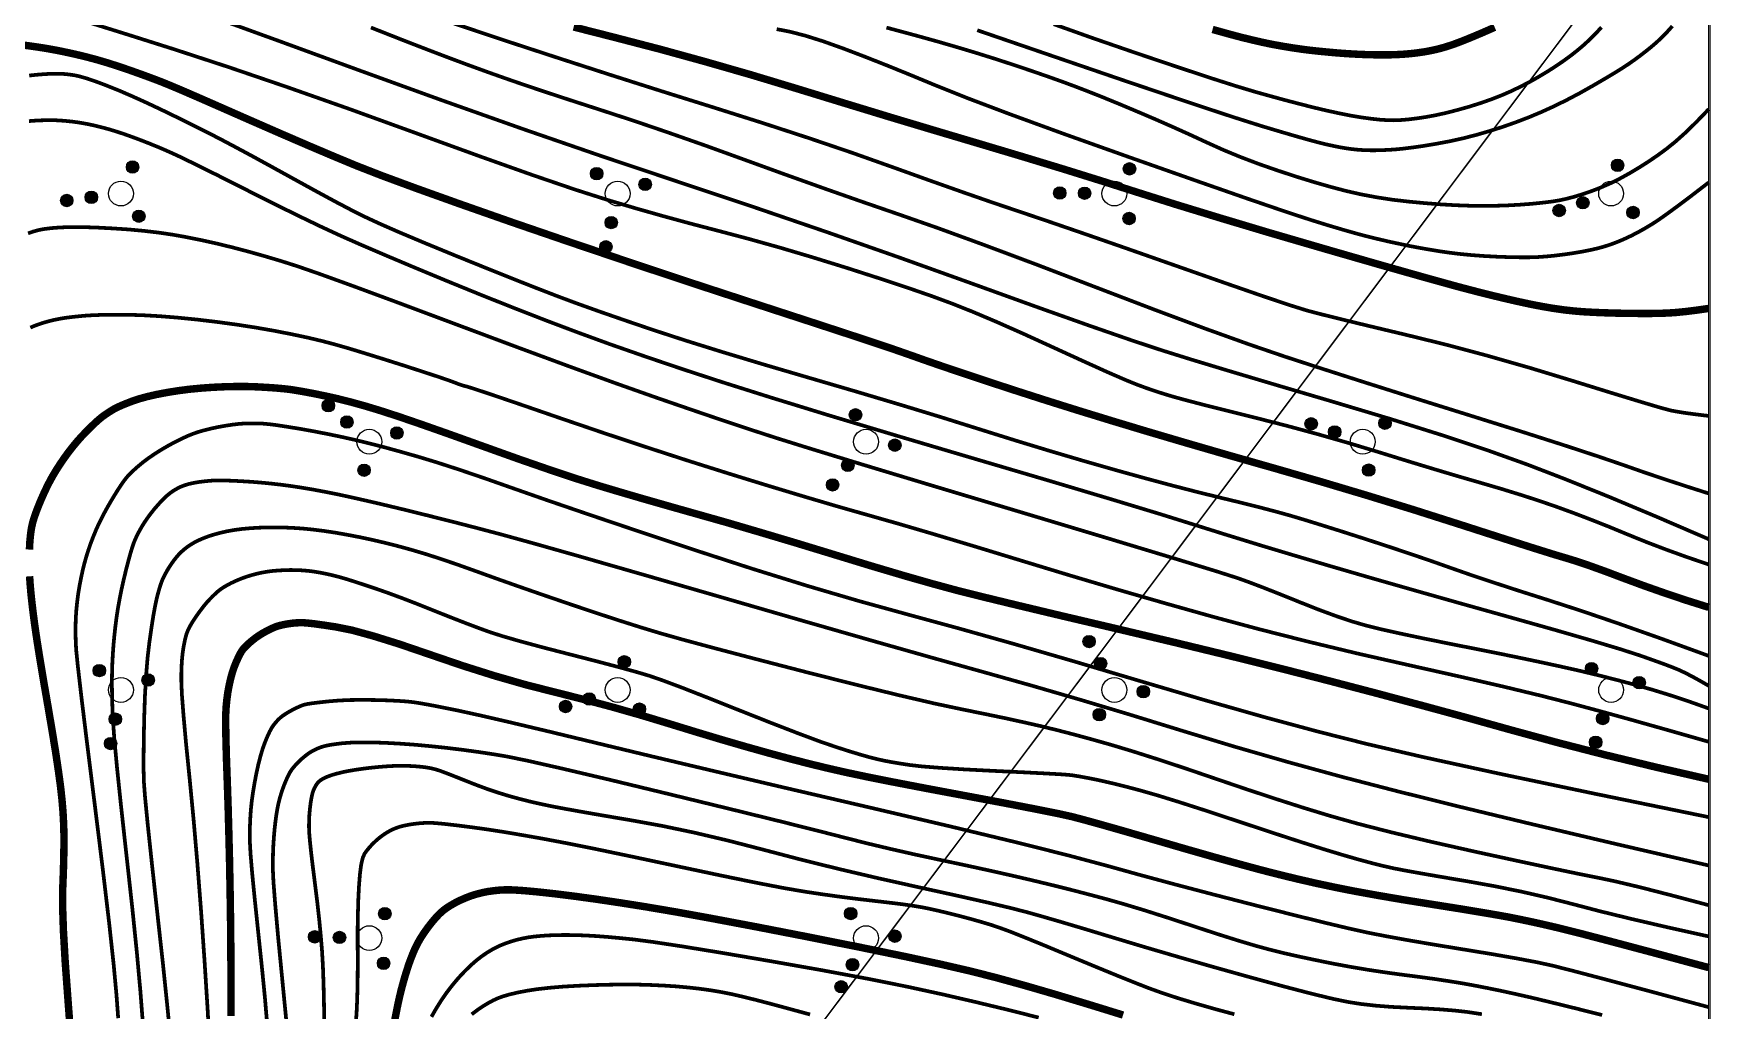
# Model space of a CAD drawing. Extents: x 396500 to 398250, y 1005980 to 1008200.
# Drawn here: x 398216.28 to 398250.08, y 1007832.58 to 1007852.26 of the extents above; entities that cross this region are included whole.
import ezdxf

# ---------------------------------------------------------------- set-up
doc = ezdxf.new("R2010")
doc.units = 0
doc.header["$LTSCALE"] = 0.5
doc.layers.get('0').update_dxf_attribs({"linetype": 'CONTINUOUS'})
doc.layers.add('ASSIST', color=7, linetype='CONTINUOUS', plot=False)
for name, color, linetype in [('DGX', 2, 'CONTINUOUS'), ('GXYZ', 2, 'CONTINUOUS'), ('ZBTZ', 3, 'CONTINUOUS')]:
    doc.layers.add(name, color=color, linetype=linetype)
doc.layers.add('绘图层', color=6, linetype='CONTINUOUS', lineweight=5)
doc.linetypes.add('1161', pattern='A,0,[149,AAA.SHX,S=0.15,R=0,X=0,Y=0],-1.6', length=1.6)

# ---------------------------------------------------------------- blocks, each defined once
blk = doc.blocks.new('*U110')
at = {"linetype": 'Continuous'}
for points in [[(-0.25, 2.2), (-0.238, 2.123), (-0.238, 2.277)], [(-0.238, 2.277), (-0.202, 2.053), (-0.202, 2.347)], [(-0.202, 2.053), (-0.238, 2.277), (-0.238, 2.123)], [(-0.202, 2.347), (-0.147, 1.998), (-0.147, 2.402)], [(-0.147, 1.998), (-0.202, 2.347), (-0.202, 2.053)], [(-0.147, 2.402), (-0.077, 1.962), (-0.077, 2.438)], [(-0.077, 1.962), (-0.147, 2.402), (-0.147, 1.998)], [(-0.077, 2.438), (0, 1.95), (0, 2.45)], [(0, 1.95), (-0.077, 2.438), (-0.077, 1.962)], [(0, 2.45), (0.077, 1.962), (0.077, 2.438)], [(0.077, 1.962), (0, 2.45), (0, 1.95)], [(0.077, 2.438), (0.147, 1.998), (0.147, 2.402)], [(0.147, 1.998), (0.077, 2.438), (0.077, 1.962)], [(0.147, 2.402), (0.202, 2.053), (0.202, 2.347)], [(0.202, 2.053), (0.147, 2.402), (0.147, 1.998)], [(0.202, 2.347), (0.238, 2.123), (0.238, 2.277)], [(0.238, 2.123), (0.202, 2.347), (0.202, 2.053)], [(0.25, 2.2), (0.238, 2.277), (0.238, 2.123)]]:
    blk.add_solid(points, dxfattribs=at)
blk = doc.blocks.new('*U109')
at = {"linetype": 'Continuous'}
for points in [[(-0.202, 1.347), (-0.147, 0.998), (-0.147, 1.402)], [(-0.147, 1.402), (-0.077, 0.962), (-0.077, 1.438)], [(-0.077, 0.962), (-0.147, 1.402), (-0.147, 0.998)], [(-0.077, 1.438), (0, 0.95), (0, 1.45)], [(0, 0.95), (-0.077, 1.438), (-0.077, 0.962)], [(0, 1.45), (0.077, 0.962), (0.077, 1.438)], [(0.077, 0.962), (0, 1.45), (0, 0.95)], [(0.077, 1.438), (0.147, 0.998), (0.147, 1.402)], [(0.147, 0.998), (0.077, 1.438), (0.077, 0.962)], [(0.147, 1.402), (0.202, 1.053), (0.202, 1.347)], [(0.202, 1.053), (0.147, 1.402), (0.147, 0.998)], [(-0.25, 1.2), (-0.238, 1.123), (-0.238, 1.277)], [(-0.238, 1.277), (-0.202, 1.053), (-0.202, 1.347)], [(-0.202, 1.053), (-0.238, 1.277), (-0.238, 1.123)], [(-0.147, 0.998), (-0.202, 1.347), (-0.202, 1.053)], [(0.202, 1.347), (0.238, 1.123), (0.238, 1.277)], [(0.238, 1.123), (0.202, 1.347), (0.202, 1.053)], [(0.25, 1.2), (0.238, 1.277), (0.238, 1.123)]]:
    blk.add_solid(points, dxfattribs=at)
blk = doc.blocks.new('*U108')
at = {"linetype": 'Continuous'}
for points in [[(-1.25, -0.6), (-1.238, -0.677), (-1.238, -0.523)], [(-1.238, -0.523), (-1.202, -0.747), (-1.202, -0.453)], [(-1.202, -0.747), (-1.238, -0.523), (-1.238, -0.677)], [(-1.202, -0.453), (-1.147, -0.802), (-1.147, -0.398)], [(-1.147, -0.802), (-1.202, -0.453), (-1.202, -0.747)], [(-1.147, -0.398), (-1.077, -0.838), (-1.077, -0.362)], [(-1.077, -0.838), (-1.147, -0.398), (-1.147, -0.802)], [(-1.077, -0.362), (-1, -0.85), (-1, -0.35)], [(-1, -0.85), (-1.077, -0.362), (-1.077, -0.838)], [(-1, -0.35), (-0.923, -0.838), (-0.923, -0.362)], [(-0.923, -0.838), (-1, -0.35), (-1, -0.85)], [(-0.923, -0.362), (-0.853, -0.802), (-0.853, -0.398)], [(-0.853, -0.802), (-0.923, -0.362), (-0.923, -0.838)], [(-0.853, -0.398), (-0.798, -0.747), (-0.798, -0.453)], [(-0.798, -0.747), (-0.853, -0.398), (-0.853, -0.802)], [(-0.798, -0.453), (-0.762, -0.677), (-0.762, -0.523)], [(-0.762, -0.677), (-0.798, -0.453), (-0.798, -0.747)], [(-0.75, -0.6), (-0.762, -0.523), (-0.762, -0.677)]]:
    blk.add_solid(points, dxfattribs=at)
blk = doc.blocks.new('*U107')
at = {"linetype": 'Continuous'}
for points in [[(0.75, -0.6), (0.762, -0.677), (0.762, -0.523)], [(0.762, -0.523), (0.798, -0.747), (0.798, -0.453)], [(0.798, -0.747), (0.762, -0.523), (0.762, -0.677)], [(0.798, -0.453), (0.853, -0.802), (0.853, -0.398)], [(0.853, -0.802), (0.798, -0.453), (0.798, -0.747)], [(0.853, -0.398), (0.923, -0.838), (0.923, -0.362)], [(0.923, -0.838), (0.853, -0.398), (0.853, -0.802)], [(0.923, -0.362), (1, -0.85), (1, -0.35)], [(1, -0.85), (0.923, -0.362), (0.923, -0.838)], [(1, -0.35), (1.077, -0.838), (1.077, -0.362)], [(1.077, -0.838), (1, -0.35), (1, -0.85)], [(1.077, -0.362), (1.147, -0.802), (1.147, -0.398)], [(1.147, -0.802), (1.077, -0.362), (1.077, -0.838)], [(1.147, -0.398), (1.202, -0.747), (1.202, -0.453)], [(1.202, -0.747), (1.147, -0.398), (1.147, -0.802)], [(1.202, -0.453), (1.238, -0.677), (1.238, -0.523)], [(1.238, -0.677), (1.202, -0.453), (1.202, -0.747)], [(1.25, -0.6), (1.238, -0.523), (1.238, -0.677)]]:
    blk.add_solid(points, dxfattribs=at)
blk = doc.blocks.new('gc160')
for centre, radius in [((0, 2.2), 0.25), ((0, 1.2), 0.25), ((0, 0), 0.5), ((-1, -0.6), 0.25), ((1, -0.6), 0.25)]:
    blk.add_circle(centre, radius)
at = {"linetype": 'Continuous'}
for name in ['*U110', '*U109', '*U108', '*U107']:
    blk.add_blockref(name, (0, 0), dxfattribs=at)

msp = doc.modelspace()

# ---------------------------------------------------------------- linework, layer by layer
at = {"layer": 'ASSIST', "linetype": '1161', "flags": 128}
msp.add_lwpolyline([(398250, 1007900.306), (398250, 1007900.306), (398249.986, 1007800)], dxfattribs=at)
at = {"layer": 'ASSIST', "linetype": 'Continuous', "flags": 128}
msp.add_lwpolyline([(398207.876, 1007800), (398209.238, 1007801.816), (398249.85, 1007855.903)], dxfattribs=at)
at = {"layer": 'DGX', "linetype": 'Continuous', "const_width": 0.075}
for points in [[(398250, 1007842.076), (398248.947, 1007842.53), (398247.988, 1007842.932), (398247.121, 1007843.282), (398246.348, 1007843.58), (398245.558, 1007843.863), (398244.64, 1007844.169), (398243.596, 1007844.497), (398242.425, 1007844.848), (398241.284, 1007845.185), (398240.331, 1007845.469), (398239.565, 1007845.701), (398238.987, 1007845.882), (398238.384, 1007846.082), (398237.545, 1007846.373), (398236.468, 1007846.756), (398235.154, 1007847.231), (398233.711, 1007847.749), (398232.246, 1007848.263), (398230.76, 1007848.772), (398229.252, 1007849.276), (398227.71, 1007849.793), (398226.12, 1007850.342), (398224.482, 1007850.923), (398222.797, 1007851.534), (398221.245, 1007852.102), (398220.008, 1007852.551)], [(398250, 1007844.559), (398249.75, 1007844.589), (398249.54, 1007844.617), (398249.37, 1007844.644), (398249.241, 1007844.668), (398249.035, 1007844.723), (398248.635, 1007844.842), (398248.042, 1007845.023), (398247.257, 1007845.267), (398246.385, 1007845.532), (398245.535, 1007845.775), (398244.708, 1007845.996), (398243.902, 1007846.194), (398243.181, 1007846.366), (398242.608, 1007846.505), (398242.183, 1007846.611), (398241.906, 1007846.684), (398241.591, 1007846.783), (398241.052, 1007846.963), (398240.291, 1007847.227), (398239.306, 1007847.573), (398238.284, 1007847.932), (398237.413, 1007848.235), (398236.692, 1007848.483), (398236.122, 1007848.676), (398235.591, 1007848.855), (398234.99, 1007849.064), (398234.318, 1007849.302), (398233.575, 1007849.569), (398232.765, 1007849.857), (398231.891, 1007850.154), (398230.952, 1007850.461), (398229.948, 1007850.779), (398228.91, 1007851.104), (398227.866, 1007851.437), (398226.816, 1007851.777), (398225.76, 1007852.123), (398224.695, 1007852.48)], [(398250, 1007841.566), (398249.565, 1007841.714), (398249.147, 1007841.865), (398248.746, 1007842.018), (398248.361, 1007842.174), (398247.989, 1007842.328), (398247.627, 1007842.471), (398247.274, 1007842.606), (398246.93, 1007842.731), (398246.582, 1007842.851), (398246.214, 1007842.97), (398245.828, 1007843.089), (398245.422, 1007843.208), (398244.983, 1007843.335), (398244.496, 1007843.48), (398243.96, 1007843.643), (398243.376, 1007843.824), (398242.762, 1007844.01), (398242.138, 1007844.189), (398241.504, 1007844.361), (398240.859, 1007844.526), (398240.269, 1007844.673), (398239.798, 1007844.792), (398239.447, 1007844.884), (398239.215, 1007844.948), (398239.042, 1007845), (398238.867, 1007845.056), (398238.689, 1007845.117), (398238.509, 1007845.183), (398238.268, 1007845.28), (398237.907, 1007845.437), (398237.427, 1007845.654), (398236.827, 1007845.929), (398236.204, 1007846.214), (398235.653, 1007846.458), (398235.176, 1007846.66), (398234.771, 1007846.821), (398234.362, 1007846.972), (398233.868, 1007847.143), (398233.292, 1007847.334), (398232.633, 1007847.546), (398231.948, 1007847.758), (398231.294, 1007847.952), (398230.673, 1007848.126), (398230.084, 1007848.282), (398229.514, 1007848.431), (398228.949, 1007848.585), (398228.389, 1007848.744), (398227.835, 1007848.909), (398227.18, 1007849.118), (398226.317, 1007849.413), (398225.246, 1007849.794), (398223.967, 1007850.259), (398222.627, 1007850.745), (398221.372, 1007851.187), (398220.203, 1007851.586), (398219.119, 1007851.941), (398218.182, 1007852.238), (398217.454, 1007852.465)], [(398250, 1007842.997), (398249.546, 1007843.142), (398249.107, 1007843.286), (398248.683, 1007843.429), (398248.274, 1007843.573), (398247.776, 1007843.743), (398247.085, 1007843.97), (398246.201, 1007844.253), (398245.123, 1007844.591), (398244.014, 1007844.938), (398243.035, 1007845.248), (398242.187, 1007845.52), (398241.468, 1007845.754), (398240.74, 1007846.003), (398239.861, 1007846.319), (398238.833, 1007846.703), (398237.654, 1007847.154), (398236.466, 1007847.609), (398235.409, 1007848.005), (398234.484, 1007848.343), (398233.69, 1007848.621), (398232.95, 1007848.876), (398232.187, 1007849.144), (398231.401, 1007849.425), (398230.592, 1007849.719), (398229.797, 1007850.007), (398229.053, 1007850.268), (398228.362, 1007850.504), (398227.722, 1007850.713), (398227.141, 1007850.901), (398226.626, 1007851.07), (398226.175, 1007851.221), (398225.79, 1007851.354), (398225.429, 1007851.482), (398225.049, 1007851.62), (398224.652, 1007851.768), (398224.237, 1007851.926), (398223.733, 1007852.121), (398223.069, 1007852.383)], [(398250, 1007849.262), (398249.65, 1007848.993), (398249.363, 1007848.777), (398249.14, 1007848.614), (398248.981, 1007848.502), (398248.852, 1007848.418), (398248.72, 1007848.339), (398248.584, 1007848.263), (398248.444, 1007848.19), (398248.303, 1007848.124), (398248.165, 1007848.065), (398248.029, 1007848.014), (398247.896, 1007847.971), (398247.757, 1007847.933), (398247.603, 1007847.898), (398247.435, 1007847.865), (398247.253, 1007847.835), (398247.068, 1007847.809), (398246.892, 1007847.787), (398246.724, 1007847.771), (398246.565, 1007847.76), (398246.396, 1007847.754), (398246.2, 1007847.754), (398245.976, 1007847.758), (398245.724, 1007847.767), (398245.467, 1007847.781), (398245.227, 1007847.799), (398245.005, 1007847.82), (398244.799, 1007847.845), (398244.6, 1007847.873), (398244.399, 1007847.906), (398244.194, 1007847.942), (398243.986, 1007847.981), (398243.776, 1007848.025), (398243.566, 1007848.07), (398243.356, 1007848.119), (398243.145, 1007848.17), (398242.915, 1007848.231), (398242.644, 1007848.308), (398242.334, 1007848.4), (398241.983, 1007848.509), (398241.478, 1007848.675), (398240.703, 1007848.94), (398239.658, 1007849.305), (398238.344, 1007849.768), (398237.012, 1007850.243), (398235.915, 1007850.644), (398235.054, 1007850.97), (398234.428, 1007851.221), (398233.931, 1007851.427), (398233.457, 1007851.62), (398233.005, 1007851.798), (398232.575, 1007851.962), (398232.178, 1007852.104), (398231.823, 1007852.216), (398231.509, 1007852.298), (398231.237, 1007852.351)], [(398249.269, 1007852.412), (398249.164, 1007852.295), (398249.056, 1007852.184), (398248.947, 1007852.081), (398248.835, 1007851.985), (398248.723, 1007851.896), (398248.615, 1007851.812), (398248.509, 1007851.734), (398248.406, 1007851.661), (398248.284, 1007851.58), (398248.121, 1007851.478), (398247.915, 1007851.355), (398247.669, 1007851.211), (398247.403, 1007851.061), (398247.142, 1007850.923), (398246.886, 1007850.797), (398246.634, 1007850.682), (398246.381, 1007850.576), (398246.123, 1007850.477), (398245.859, 1007850.384), (398245.59, 1007850.298), (398245.319, 1007850.219), (398245.049, 1007850.15), (398244.781, 1007850.091), (398244.514, 1007850.041), (398244.263, 1007849.999), (398244.041, 1007849.967), (398243.848, 1007849.943), (398243.684, 1007849.927), (398243.539, 1007849.918), (398243.402, 1007849.912), (398243.272, 1007849.909), (398243.151, 1007849.91), (398243.033, 1007849.915), (398242.916, 1007849.923), (398242.799, 1007849.936), (398242.682, 1007849.953), (398242.561, 1007849.974), (398242.43, 1007850.001), (398242.29, 1007850.032), (398242.14, 1007850.069), (398241.953, 1007850.119), (398241.699, 1007850.191), (398241.378, 1007850.285), (398240.99, 1007850.401), (398240.412, 1007850.584), (398239.518, 1007850.88), (398238.31, 1007851.288), (398236.787, 1007851.81), (398235.275, 1007852.329)], [(398247.84, 1007852.388), (398247.731, 1007852.268), (398247.616, 1007852.153), (398247.495, 1007852.04), (398247.367, 1007851.931), (398247.232, 1007851.824), (398247.085, 1007851.716), (398246.927, 1007851.608), (398246.758, 1007851.499), (398246.582, 1007851.393), (398246.404, 1007851.292), (398246.223, 1007851.198), (398246.04, 1007851.109), (398245.847, 1007851.024), (398245.638, 1007850.942), (398245.414, 1007850.863), (398245.173, 1007850.787), (398244.931, 1007850.719), (398244.704, 1007850.661), (398244.491, 1007850.614), (398244.292, 1007850.578), (398244.109, 1007850.551), (398243.943, 1007850.531), (398243.794, 1007850.519), (398243.661, 1007850.514), (398243.528, 1007850.517), (398243.374, 1007850.527), (398243.201, 1007850.546), (398243.009, 1007850.573), (398242.797, 1007850.608), (398242.567, 1007850.654), (398242.317, 1007850.708), (398242.048, 1007850.772), (398241.766, 1007850.844), (398241.475, 1007850.92), (398241.176, 1007851.002), (398240.868, 1007851.088), (398240.482, 1007851.204), (398239.95, 1007851.374), (398239.273, 1007851.599), (398238.449, 1007851.877), (398237.592, 1007852.173), (398236.813, 1007852.451)], [(398216.189, 1007851.416), (398216.344, 1007851.432), (398216.483, 1007851.443), (398216.605, 1007851.45), (398216.71, 1007851.453), (398216.807, 1007851.452), (398216.905, 1007851.446), (398217.002, 1007851.436), (398217.099, 1007851.422), (398217.212, 1007851.397), (398217.356, 1007851.355), (398217.532, 1007851.295), (398217.738, 1007851.218), (398217.973, 1007851.124), (398218.231, 1007851.013), (398218.513, 1007850.886), (398218.82, 1007850.742), (398219.133, 1007850.59), (398219.437, 1007850.441), (398219.731, 1007850.293), (398220.016, 1007850.147), (398220.32, 1007849.986), (398220.674, 1007849.796), (398221.077, 1007849.575), (398221.53, 1007849.325), (398221.977, 1007849.079), (398222.363, 1007848.87), (398222.687, 1007848.7), (398222.951, 1007848.568), (398223.237, 1007848.435), (398223.631, 1007848.262), (398224.132, 1007848.051), (398224.741, 1007847.8), (398225.368, 1007847.546), (398225.921, 1007847.324), (398226.402, 1007847.134), (398226.81, 1007846.976), (398227.209, 1007846.827), (398227.665, 1007846.664), (398228.175, 1007846.487), (398228.741, 1007846.294), (398229.384, 1007846.084), (398230.126, 1007845.852), (398230.967, 1007845.598), (398231.907, 1007845.322), (398232.863, 1007845.042), (398233.754, 1007844.776), (398234.58, 1007844.524), (398235.34, 1007844.285), (398236.055, 1007844.061), (398236.745, 1007843.851), (398237.412, 1007843.654), (398238.054, 1007843.47), (398238.66, 1007843.302), (398239.219, 1007843.152), (398239.731, 1007843.02), (398240.195, 1007842.906), (398240.613, 1007842.805), (398240.982, 1007842.712), (398241.304, 1007842.627), (398241.578, 1007842.551), (398241.86, 1007842.467), (398242.206, 1007842.36), (398242.616, 1007842.231), (398243.09, 1007842.079), (398243.576, 1007841.92), (398244.024, 1007841.77), (398244.433, 1007841.63), (398244.803, 1007841.499), (398245.188, 1007841.364), (398245.642, 1007841.212), (398246.165, 1007841.041), (398246.756, 1007840.853), (398247.428, 1007840.635), (398248.193, 1007840.374), (398249.05, 1007840.071), (398250, 1007839.725)], [(398216.184, 1007850.498), (398216.306, 1007850.507), (398216.425, 1007850.513), (398216.538, 1007850.516), (398216.643, 1007850.516), (398216.741, 1007850.514), (398216.837, 1007850.508), (398216.938, 1007850.5), (398217.043, 1007850.489), (398217.152, 1007850.475), (398217.266, 1007850.457), (398217.387, 1007850.434), (398217.515, 1007850.406), (398217.649, 1007850.373), (398217.79, 1007850.335), (398217.938, 1007850.29), (398218.094, 1007850.239), (398218.257, 1007850.181), (398218.426, 1007850.118), (398218.598, 1007850.051), (398218.773, 1007849.98), (398218.951, 1007849.904), (398219.185, 1007849.798), (398219.525, 1007849.633), (398219.973, 1007849.411), (398220.528, 1007849.13), (398221.105, 1007848.839), (398221.62, 1007848.585), (398222.073, 1007848.367), (398222.464, 1007848.186), (398222.866, 1007848.008), (398223.353, 1007847.799), (398223.924, 1007847.558), (398224.58, 1007847.285), (398225.269, 1007847.004), (398225.939, 1007846.737), (398226.591, 1007846.483), (398227.224, 1007846.244), (398227.875, 1007846.006), (398228.582, 1007845.759), (398229.343, 1007845.501), (398230.159, 1007845.234), (398231.105, 1007844.935), (398232.256, 1007844.581), (398233.612, 1007844.173), (398235.172, 1007843.711), (398236.701, 1007843.26), (398237.964, 1007842.883), (398238.959, 1007842.581), (398239.688, 1007842.353), (398240.303, 1007842.16), (398240.959, 1007841.958), (398241.655, 1007841.749), (398242.392, 1007841.531), (398243.183, 1007841.301), (398244.042, 1007841.055), (398244.97, 1007840.792), (398245.966, 1007840.513), (398246.905, 1007840.248), (398247.659, 1007840.03), (398248.23, 1007839.858), (398248.617, 1007839.733), (398248.887, 1007839.637), (398249.109, 1007839.557), (398249.282, 1007839.491), (398249.406, 1007839.44), (398249.518, 1007839.387), (398249.655, 1007839.317), (398249.815, 1007839.229), (398250, 1007839.123)], [(398250, 1007838.666), (398249.624, 1007838.8), (398249.249, 1007838.925), (398248.878, 1007839.04), (398248.508, 1007839.145), (398248.137, 1007839.244), (398247.761, 1007839.339), (398247.38, 1007839.43), (398246.993, 1007839.517), (398246.572, 1007839.608), (398246.085, 1007839.71), (398245.533, 1007839.822), (398244.916, 1007839.944), (398244.315, 1007840.065), (398243.812, 1007840.171), (398243.407, 1007840.261), (398243.1, 1007840.337), (398242.823, 1007840.418), (398242.508, 1007840.524), (398242.155, 1007840.654), (398241.764, 1007840.809), (398241.378, 1007840.965), (398241.043, 1007841.097), (398240.757, 1007841.206), (398240.521, 1007841.291), (398240.09, 1007841.429), (398239.218, 1007841.696), (398237.906, 1007842.093), (398236.153, 1007842.62), (398234.365, 1007843.156), (398232.949, 1007843.584), (398231.904, 1007843.904), (398231.231, 1007844.114), (398230.714, 1007844.282), (398230.137, 1007844.474), (398229.501, 1007844.691), (398228.805, 1007844.931), (398228.01, 1007845.212), (398227.076, 1007845.551), (398226.002, 1007845.948), (398224.788, 1007846.402), (398223.625, 1007846.837), (398222.703, 1007847.178), (398222.023, 1007847.424), (398221.584, 1007847.576), (398221.263, 1007847.678), (398220.938, 1007847.775), (398220.608, 1007847.868), (398220.274, 1007847.956), (398219.945, 1007848.036), (398219.633, 1007848.105), (398219.339, 1007848.164), (398219.061, 1007848.213), (398218.785, 1007848.253), (398218.496, 1007848.287), (398218.194, 1007848.315), (398217.878, 1007848.336), (398217.578, 1007848.352), (398217.322, 1007848.361), (398217.11, 1007848.364), (398216.942, 1007848.361), (398216.803, 1007848.355), (398216.678, 1007848.346), (398216.567, 1007848.334), (398216.469, 1007848.321), (398216.374, 1007848.302), (398216.273, 1007848.274), (398216.166, 1007848.238)], [(398250, 1007837.995), (398249.185, 1007838.228), (398248.451, 1007838.435), (398247.797, 1007838.616), (398247.223, 1007838.77), (398246.622, 1007838.924), (398245.885, 1007839.102), (398245.014, 1007839.303), (398244.007, 1007839.529), (398242.951, 1007839.768), (398241.933, 1007840.013), (398240.952, 1007840.262), (398240.01, 1007840.516), (398239.077, 1007840.779), (398238.124, 1007841.054), (398237.151, 1007841.343), (398236.158, 1007841.645), (398235.212, 1007841.934), (398234.378, 1007842.184), (398233.657, 1007842.396), (398233.049, 1007842.569), (398232.462, 1007842.736), (398231.808, 1007842.929), (398231.085, 1007843.147), (398230.294, 1007843.391), (398229.461, 1007843.654), (398228.613, 1007843.93), (398227.75, 1007844.217), (398226.871, 1007844.517), (398226.089, 1007844.787), (398225.515, 1007844.983), (398225.148, 1007845.105), (398224.99, 1007845.154), (398224.934, 1007845.167), (398224.877, 1007845.185), (398224.817, 1007845.206), (398224.755, 1007845.231), (398224.644, 1007845.272), (398224.435, 1007845.344), (398224.128, 1007845.445), (398223.725, 1007845.576), (398223.299, 1007845.711), (398222.926, 1007845.827), (398222.607, 1007845.924), (398222.342, 1007846), (398222.088, 1007846.067), (398221.802, 1007846.135), (398221.483, 1007846.203), (398221.133, 1007846.272), (398220.761, 1007846.337), (398220.376, 1007846.397), (398219.979, 1007846.451), (398219.569, 1007846.5), (398219.169, 1007846.54), (398218.803, 1007846.569), (398218.469, 1007846.588), (398218.169, 1007846.597), (398217.901, 1007846.598), (398217.664, 1007846.595), (398217.458, 1007846.587), (398217.284, 1007846.576), (398217.134, 1007846.561), (398217.001, 1007846.546), (398216.884, 1007846.53), (398216.785, 1007846.512), (398216.696, 1007846.494), (398216.611, 1007846.474), (398216.53, 1007846.452), (398216.452, 1007846.429), (398216.375, 1007846.403), (398216.295, 1007846.373), (398216.212, 1007846.338)], [(398250, 1007836.477), (398247.679, 1007836.954), (398245.758, 1007837.358), (398244.238, 1007837.69), (398243.118, 1007837.951), (398242.143, 1007838.198), (398241.055, 1007838.492), (398239.856, 1007838.833), (398238.544, 1007839.221), (398237.228, 1007839.613), (398236.013, 1007839.966), (398234.899, 1007840.28), (398233.888, 1007840.556), (398232.898, 1007840.829), (398231.847, 1007841.138), (398230.737, 1007841.483), (398229.567, 1007841.864), (398228.441, 1007842.24), (398227.462, 1007842.571), (398226.63, 1007842.856), (398225.945, 1007843.096), (398225.366, 1007843.3), (398224.852, 1007843.475), (398224.402, 1007843.621), (398224.017, 1007843.738), (398223.673, 1007843.836), (398223.35, 1007843.925), (398223.047, 1007844.003), (398222.764, 1007844.072), (398222.489, 1007844.134), (398222.212, 1007844.192), (398221.934, 1007844.246), (398221.653, 1007844.297), (398221.394, 1007844.339), (398221.181, 1007844.372), (398221.014, 1007844.393), (398220.892, 1007844.404), (398220.793, 1007844.408), (398220.695, 1007844.409), (398220.598, 1007844.408), (398220.501, 1007844.405), (398220.398, 1007844.397), (398220.281, 1007844.383), (398220.149, 1007844.363), (398220.003, 1007844.337), (398219.857, 1007844.306), (398219.722, 1007844.273), (398219.599, 1007844.238), (398219.488, 1007844.2), (398219.378, 1007844.155), (398219.258, 1007844.1), (398219.127, 1007844.035), (398218.986, 1007843.958), (398218.845, 1007843.876), (398218.714, 1007843.793), (398218.592, 1007843.709), (398218.48, 1007843.625), (398218.38, 1007843.543), (398218.294, 1007843.466), (398218.22, 1007843.396), (398218.161, 1007843.332), (398218.102, 1007843.258), (398218.032, 1007843.158), (398217.95, 1007843.031), (398217.857, 1007842.879), (398217.763, 1007842.717), (398217.678, 1007842.561), (398217.602, 1007842.41), (398217.536, 1007842.265), (398217.478, 1007842.124), (398217.425, 1007841.986), (398217.378, 1007841.849), (398217.336, 1007841.715), (398217.298, 1007841.578), (398217.263, 1007841.435), (398217.231, 1007841.286), (398217.201, 1007841.13), (398217.175, 1007840.971), (398217.155, 1007840.814), (398217.139, 1007840.657), (398217.128, 1007840.501), (398217.123, 1007840.344), (398217.122, 1007840.183), (398217.126, 1007840.02), (398217.134, 1007839.853), (398217.167, 1007839.53), (398217.24, 1007838.898), (398217.355, 1007837.957), (398217.512, 1007836.706), (398217.672, 1007835.415), (398217.798, 1007834.35), (398217.889, 1007833.512), (398217.946, 1007832.9), (398217.981, 1007832.427)], [(398250, 1007835.503), (398248.111, 1007835.941), (398246.439, 1007836.336), (398244.984, 1007836.687), (398243.747, 1007836.995), (398242.626, 1007837.286), (398241.525, 1007837.588), (398240.443, 1007837.9), (398239.38, 1007838.223), (398238.344, 1007838.543), (398237.341, 1007838.844), (398236.372, 1007839.126), (398235.437, 1007839.389), (398234.417, 1007839.674), (398233.193, 1007840.021), (398231.765, 1007840.431), (398230.133, 1007840.904), (398228.555, 1007841.36), (398227.289, 1007841.724), (398226.335, 1007841.994), (398225.694, 1007842.171), (398225.206, 1007842.3), (398224.712, 1007842.428), (398224.211, 1007842.554), (398223.705, 1007842.679), (398223.225, 1007842.794), (398222.807, 1007842.89), (398222.449, 1007842.969), (398222.152, 1007843.029), (398221.894, 1007843.077), (398221.654, 1007843.117), (398221.432, 1007843.151), (398221.227, 1007843.177), (398221.033, 1007843.199), (398220.844, 1007843.217), (398220.658, 1007843.232), (398220.476, 1007843.243), (398220.309, 1007843.252), (398220.169, 1007843.257), (398220.055, 1007843.26), (398219.967, 1007843.26), (398219.888, 1007843.257), (398219.8, 1007843.25), (398219.704, 1007843.24), (398219.6, 1007843.227), (398219.496, 1007843.209), (398219.4, 1007843.187), (398219.315, 1007843.161), (398219.238, 1007843.131), (398219.168, 1007843.096), (398219.101, 1007843.057), (398219.038, 1007843.014), (398218.979, 1007842.967), (398218.919, 1007842.913), (398218.854, 1007842.847), (398218.784, 1007842.771), (398218.709, 1007842.684), (398218.636, 1007842.592), (398218.568, 1007842.5), (398218.506, 1007842.409), (398218.449, 1007842.317), (398218.4, 1007842.228), (398218.356, 1007842.143), (398218.319, 1007842.062), (398218.289, 1007841.986), (398218.26, 1007841.899), (398218.226, 1007841.786), (398218.188, 1007841.647), (398218.145, 1007841.482), (398218.102, 1007841.306), (398218.063, 1007841.135), (398218.028, 1007840.968), (398217.997, 1007840.805), (398217.969, 1007840.642), (398217.944, 1007840.474), (398217.922, 1007840.301), (398217.903, 1007840.125), (398217.886, 1007839.944), (398217.873, 1007839.762), (398217.863, 1007839.577), (398217.857, 1007839.391), (398217.854, 1007839.191), (398217.857, 1007838.968), (398217.863, 1007838.72), (398217.874, 1007838.449), (398217.902, 1007838.064), (398217.957, 1007837.475), (398218.04, 1007836.682), (398218.15, 1007835.686), (398218.264, 1007834.653), (398218.356, 1007833.755), (398218.426, 1007832.989), (398218.475, 1007832.357)], [(398250, 1007834.703), (398249.239, 1007834.905), (398248.616, 1007835.065), (398248.129, 1007835.181), (398247.78, 1007835.255), (398247.415, 1007835.327), (398246.881, 1007835.439), (398246.176, 1007835.59), (398245.302, 1007835.78), (398244.4, 1007835.983), (398243.612, 1007836.171), (398242.938, 1007836.344), (398242.378, 1007836.502), (398241.856, 1007836.661), (398241.297, 1007836.84), (398240.7, 1007837.037), (398240.066, 1007837.253), (398239.446, 1007837.465), (398238.891, 1007837.648), (398238.4, 1007837.804), (398237.975, 1007837.932), (398237.591, 1007838.041), (398237.228, 1007838.14), (398236.885, 1007838.229), (398236.562, 1007838.308), (398236.228, 1007838.384), (398235.851, 1007838.467), (398235.432, 1007838.554), (398234.97, 1007838.648), (398234.41, 1007838.767), (398233.694, 1007838.934), (398232.824, 1007839.147), (398231.798, 1007839.407), (398230.789, 1007839.669), (398229.965, 1007839.886), (398229.328, 1007840.058), (398228.877, 1007840.186), (398228.495, 1007840.302), (398228.067, 1007840.438), (398227.591, 1007840.594), (398227.068, 1007840.77), (398226.54, 1007840.951), (398226.051, 1007841.121), (398225.601, 1007841.28), (398225.189, 1007841.429), (398224.814, 1007841.563), (398224.472, 1007841.68), (398224.163, 1007841.779), (398223.888, 1007841.861), (398223.63, 1007841.932), (398223.371, 1007841.998), (398223.112, 1007842.059), (398222.852, 1007842.115), (398222.597, 1007842.164), (398222.354, 1007842.207), (398222.122, 1007842.242), (398221.901, 1007842.27), (398221.686, 1007842.291), (398221.47, 1007842.305), (398221.254, 1007842.313), (398221.037, 1007842.313), (398220.829, 1007842.308), (398220.639, 1007842.297), (398220.467, 1007842.281), (398220.312, 1007842.26), (398220.171, 1007842.235), (398220.039, 1007842.205), (398219.917, 1007842.172), (398219.804, 1007842.136), (398219.7, 1007842.097), (398219.605, 1007842.056), (398219.52, 1007842.013), (398219.444, 1007841.969), (398219.375, 1007841.922), (398219.312, 1007841.873), (398219.254, 1007841.822), (398219.201, 1007841.769), (398219.152, 1007841.712), (398219.103, 1007841.65), (398219.055, 1007841.583), (398219.007, 1007841.511), (398218.963, 1007841.438), (398218.925, 1007841.369), (398218.892, 1007841.305), (398218.865, 1007841.244), (398218.84, 1007841.177), (398218.814, 1007841.095), (398218.786, 1007840.997), (398218.757, 1007840.883), (398218.725, 1007840.737), (398218.69, 1007840.545), (398218.652, 1007840.304), (398218.611, 1007840.017), (398218.572, 1007839.686), (398218.542, 1007839.318), (398218.519, 1007838.912), (398218.504, 1007838.468), (398218.496, 1007838.041), (398218.492, 1007837.682), (398218.493, 1007837.393), (398218.499, 1007837.174), (398218.522, 1007836.873), (398218.574, 1007836.342), (398218.655, 1007835.579), (398218.764, 1007834.586), (398218.879, 1007833.546), (398218.972, 1007832.648), (398219.046, 1007831.889)], [(398250, 1007834.074), (398249.18, 1007834.256), (398248.451, 1007834.425), (398247.812, 1007834.581), (398247.264, 1007834.725), (398246.753, 1007834.856), (398246.226, 1007834.977), (398245.684, 1007835.087), (398245.127, 1007835.187), (398244.61, 1007835.274), (398244.19, 1007835.347), (398243.867, 1007835.405), (398243.642, 1007835.449), (398243.446, 1007835.494), (398243.215, 1007835.552), (398242.948, 1007835.624), (398242.646, 1007835.711), (398242.275, 1007835.823), (398241.804, 1007835.972), (398241.233, 1007836.158), (398240.561, 1007836.381), (398239.895, 1007836.602), (398239.338, 1007836.781), (398238.892, 1007836.919), (398238.556, 1007837.015), (398238.287, 1007837.086), (398238.044, 1007837.147), (398237.826, 1007837.198), (398237.633, 1007837.24), (398237.466, 1007837.272), (398237.325, 1007837.298), (398237.208, 1007837.317), (398237.118, 1007837.328), (398236.967, 1007837.339), (398236.669, 1007837.356), (398236.224, 1007837.379), (398235.633, 1007837.407), (398235.028, 1007837.438), (398234.539, 1007837.469), (398234.169, 1007837.498), (398233.916, 1007837.527), (398233.729, 1007837.556), (398233.559, 1007837.584), (398233.405, 1007837.613), (398233.268, 1007837.643), (398233.119, 1007837.68), (398232.933, 1007837.733), (398232.708, 1007837.801), (398232.445, 1007837.885), (398232.11, 1007838), (398231.671, 1007838.164), (398231.126, 1007838.375), (398230.475, 1007838.633), (398229.835, 1007838.888), (398229.322, 1007839.089), (398228.934, 1007839.234), (398228.673, 1007839.324), (398228.424, 1007839.398), (398228.076, 1007839.494), (398227.627, 1007839.613), (398227.079, 1007839.754), (398226.53, 1007839.896), (398226.079, 1007840.018), (398225.726, 1007840.12), (398225.472, 1007840.201), (398225.248, 1007840.282), (398224.986, 1007840.381), (398224.685, 1007840.498), (398224.347, 1007840.633), (398224.004, 1007840.77), (398223.69, 1007840.891), (398223.405, 1007840.996), (398223.148, 1007841.086), (398222.92, 1007841.162), (398222.723, 1007841.226), (398222.557, 1007841.278), (398222.421, 1007841.317), (398222.301, 1007841.348), (398222.182, 1007841.375), (398222.062, 1007841.399), (398221.944, 1007841.42), (398221.823, 1007841.436), (398221.699, 1007841.447), (398221.571, 1007841.454), (398221.438, 1007841.455), (398221.308, 1007841.451), (398221.186, 1007841.444), (398221.072, 1007841.434), (398220.966, 1007841.419), (398220.866, 1007841.401), (398220.768, 1007841.379), (398220.673, 1007841.354), (398220.58, 1007841.325), (398220.49, 1007841.294), (398220.406, 1007841.261), (398220.326, 1007841.226), (398220.251, 1007841.19), (398220.183, 1007841.154), (398220.122, 1007841.119), (398220.07, 1007841.086), (398220.025, 1007841.054), (398219.982, 1007841.019), (398219.935, 1007840.976), (398219.882, 1007840.925), (398219.824, 1007840.866), (398219.762, 1007840.798), (398219.696, 1007840.718), (398219.626, 1007840.626), (398219.553, 1007840.524), (398219.484, 1007840.421), (398219.429, 1007840.328), (398219.387, 1007840.245), (398219.358, 1007840.172), (398219.337, 1007840.098), (398219.317, 1007840.012), (398219.298, 1007839.914), (398219.281, 1007839.804), (398219.267, 1007839.681), (398219.258, 1007839.539), (398219.252, 1007839.382), (398219.252, 1007839.206), (398219.263, 1007838.947), (398219.295, 1007838.534), (398219.346, 1007837.968), (398219.419, 1007837.25), (398219.499, 1007836.423), (398219.576, 1007835.531), (398219.65, 1007834.574), (398219.721, 1007833.552), (398219.782, 1007832.589), (398219.824, 1007831.811)], [(398250, 1007832.649), (398248.805, 1007832.972), (398247.88, 1007833.219), (398247.227, 1007833.391), (398246.844, 1007833.488), (398246.545, 1007833.553), (398246.144, 1007833.629), (398245.641, 1007833.717), (398245.036, 1007833.816), (398244.425, 1007833.916), (398243.9, 1007834.006), (398243.463, 1007834.086), (398243.114, 1007834.155), (398242.742, 1007834.238), (398242.239, 1007834.358), (398241.604, 1007834.516), (398240.837, 1007834.71), (398240.027, 1007834.919), (398239.263, 1007835.12), (398238.545, 1007835.314), (398237.873, 1007835.501), (398237.089, 1007835.711), (398236.034, 1007835.976), (398234.707, 1007836.296), (398233.11, 1007836.671), (398231.464, 1007837.054), (398229.994, 1007837.4), (398228.699, 1007837.707), (398227.579, 1007837.977), (398226.633, 1007838.206), (398225.862, 1007838.389), (398225.264, 1007838.527), (398224.84, 1007838.62), (398224.53, 1007838.683), (398224.274, 1007838.733), (398224.073, 1007838.769), (398223.927, 1007838.792), (398223.789, 1007838.807), (398223.614, 1007838.819), (398223.402, 1007838.829), (398223.153, 1007838.836), (398222.894, 1007838.839), (398222.651, 1007838.836), (398222.426, 1007838.826), (398222.217, 1007838.809), (398222.036, 1007838.789), (398221.894, 1007838.772), (398221.791, 1007838.756), (398221.726, 1007838.742), (398221.677, 1007838.725), (398221.62, 1007838.701), (398221.554, 1007838.67), (398221.479, 1007838.632), (398221.406, 1007838.591), (398221.343, 1007838.552), (398221.29, 1007838.516), (398221.247, 1007838.482), (398221.21, 1007838.447), (398221.173, 1007838.409), (398221.138, 1007838.367), (398221.103, 1007838.323), (398221.066, 1007838.267), (398221.027, 1007838.193), (398220.984, 1007838.1), (398220.938, 1007837.99), (398220.891, 1007837.86), (398220.846, 1007837.709), (398220.802, 1007837.538), (398220.76, 1007837.346), (398220.723, 1007837.149), (398220.692, 1007836.962), (398220.668, 1007836.785), (398220.651, 1007836.619), (398220.64, 1007836.457), (398220.633, 1007836.296), (398220.63, 1007836.135), (398220.632, 1007835.974), (398220.645, 1007835.736), (398220.678, 1007835.346), (398220.732, 1007834.803), (398220.805, 1007834.108), (398220.879, 1007833.403), (398220.935, 1007832.834), (398220.972, 1007832.399)], [(398247.855, 1007832.49), (398247.32, 1007832.625), (398246.852, 1007832.74), (398246.45, 1007832.837), (398246.116, 1007832.913), (398245.823, 1007832.977), (398245.545, 1007833.034), (398245.282, 1007833.085), (398245.035, 1007833.13), (398244.781, 1007833.171), (398244.498, 1007833.214), (398244.184, 1007833.257), (398243.841, 1007833.301), (398243.483, 1007833.35), (398243.125, 1007833.404), (398242.766, 1007833.465), (398242.406, 1007833.532), (398242.06, 1007833.603), (398241.74, 1007833.671), (398241.445, 1007833.738), (398241.177, 1007833.804), (398240.887, 1007833.883), (398240.528, 1007833.99), (398240.101, 1007834.125), (398239.605, 1007834.288), (398239.099, 1007834.454), (398238.641, 1007834.6), (398238.231, 1007834.724), (398237.869, 1007834.827), (398237.523, 1007834.919), (398237.163, 1007835.013), (398236.787, 1007835.107), (398236.396, 1007835.201), (398235.981, 1007835.298), (398235.531, 1007835.399), (398235.047, 1007835.505), (398234.529, 1007835.615), (398234.008, 1007835.727), (398233.517, 1007835.839), (398233.055, 1007835.949), (398232.623, 1007836.059), (398232.089, 1007836.196), (398231.321, 1007836.389), (398230.318, 1007836.636), (398229.081, 1007836.938), (398227.862, 1007837.233), (398226.91, 1007837.457), (398226.227, 1007837.612), (398225.812, 1007837.697), (398225.526, 1007837.745), (398225.228, 1007837.79), (398224.92, 1007837.832), (398224.601, 1007837.871), (398224.281, 1007837.905), (398223.971, 1007837.934), (398223.671, 1007837.956), (398223.382, 1007837.972), (398223.113, 1007837.982), (398222.876, 1007837.983), (398222.67, 1007837.978), (398222.494, 1007837.965), (398222.348, 1007837.947), (398222.226, 1007837.928), (398222.13, 1007837.907), (398222.059, 1007837.885), (398222.002, 1007837.862), (398221.949, 1007837.838), (398221.9, 1007837.813), (398221.854, 1007837.787), (398221.808, 1007837.757), (398221.76, 1007837.721), (398221.709, 1007837.679), (398221.655, 1007837.632), (398221.603, 1007837.581), (398221.556, 1007837.532), (398221.514, 1007837.484), (398221.477, 1007837.438), (398221.441, 1007837.383), (398221.403, 1007837.311), (398221.362, 1007837.222), (398221.318, 1007837.115), (398221.276, 1007836.999), (398221.24, 1007836.88), (398221.209, 1007836.76), (398221.184, 1007836.637), (398221.163, 1007836.51), (398221.145, 1007836.375), (398221.129, 1007836.233), (398221.116, 1007836.083), (398221.105, 1007835.926), (398221.098, 1007835.766), (398221.095, 1007835.6), (398221.094, 1007835.431), (398221.107, 1007835.163), (398221.143, 1007834.705), (398221.201, 1007834.055), (398221.283, 1007833.215), (398221.366, 1007832.366)], [(398245.434, 1007832.507), (398245.14, 1007832.552), (398244.891, 1007832.58), (398244.612, 1007832.603), (398244.301, 1007832.622), (398243.959, 1007832.637), (398243.615, 1007832.654), (398243.297, 1007832.679), (398243.006, 1007832.712), (398242.741, 1007832.753), (398242.429, 1007832.818), (398241.995, 1007832.923), (398241.439, 1007833.068), (398240.762, 1007833.253), (398240.037, 1007833.456), (398239.34, 1007833.656), (398238.671, 1007833.852), (398238.029, 1007834.045), (398237.448, 1007834.221), (398236.961, 1007834.366), (398236.568, 1007834.48), (398236.269, 1007834.564), (398235.945, 1007834.647), (398235.473, 1007834.759), (398234.855, 1007834.898), (398234.09, 1007835.066), (398233.265, 1007835.25), (398232.47, 1007835.437), (398231.704, 1007835.627), (398230.967, 1007835.821), (398230.261, 1007836.004), (398229.586, 1007836.163), (398228.944, 1007836.298), (398228.334, 1007836.409), (398227.786, 1007836.502), (398227.331, 1007836.581), (398226.969, 1007836.646), (398226.699, 1007836.697), (398226.478, 1007836.744), (398226.262, 1007836.793), (398226.052, 1007836.847), (398225.847, 1007836.903), (398225.641, 1007836.966), (398225.428, 1007837.037), (398225.209, 1007837.118), (398224.982, 1007837.207), (398224.772, 1007837.291), (398224.6, 1007837.358), (398224.466, 1007837.408), (398224.37, 1007837.439), (398224.286, 1007837.46), (398224.186, 1007837.478), (398224.071, 1007837.492), (398223.941, 1007837.503), (398223.8, 1007837.51), (398223.655, 1007837.511), (398223.505, 1007837.507), (398223.351, 1007837.498), (398223.196, 1007837.485), (398223.043, 1007837.469), (398222.894, 1007837.45), (398222.747, 1007837.429), (398222.608, 1007837.405), (398222.482, 1007837.379), (398222.37, 1007837.351), (398222.27, 1007837.321), (398222.185, 1007837.289), (398222.115, 1007837.257), (398222.059, 1007837.224), (398222.019, 1007837.191), (398221.987, 1007837.155), (398221.959, 1007837.113), (398221.934, 1007837.067), (398221.911, 1007837.016), (398221.891, 1007836.952), (398221.873, 1007836.87), (398221.856, 1007836.77), (398221.841, 1007836.65), (398221.829, 1007836.522), (398221.823, 1007836.397), (398221.822, 1007836.274), (398221.827, 1007836.153), (398221.84, 1007836), (398221.863, 1007835.78), (398221.897, 1007835.492), (398221.942, 1007835.137), (398221.989, 1007834.761), (398222.028, 1007834.411), (398222.059, 1007834.086), (398222.084, 1007833.788), (398222.102, 1007833.478), (398222.115, 1007833.118), (398222.124, 1007832.71), (398222.129, 1007832.253)], [(398240.451, 1007832.506), (398240.062, 1007832.611), (398239.667, 1007832.724), (398239.313, 1007832.831), (398239, 1007832.934), (398238.728, 1007833.032), (398238.439, 1007833.145), (398238.077, 1007833.291), (398237.641, 1007833.47), (398237.131, 1007833.682), (398236.633, 1007833.89), (398236.233, 1007834.053), (398235.931, 1007834.173), (398235.727, 1007834.248), (398235.561, 1007834.304), (398235.372, 1007834.361), (398235.161, 1007834.421), (398234.928, 1007834.483), (398234.696, 1007834.542), (398234.491, 1007834.591), (398234.311, 1007834.631), (398234.157, 1007834.662), (398233.99, 1007834.69), (398233.774, 1007834.721), (398233.506, 1007834.754), (398233.188, 1007834.791), (398232.845, 1007834.831), (398232.5, 1007834.875), (398232.154, 1007834.923), (398231.807, 1007834.975), (398231.387, 1007835.047), (398230.821, 1007835.156), (398230.109, 1007835.302), (398229.252, 1007835.484), (398228.385, 1007835.669), (398227.644, 1007835.824), (398227.028, 1007835.948), (398226.537, 1007836.041), (398226.123, 1007836.114), (398225.738, 1007836.179), (398225.381, 1007836.234), (398225.052, 1007836.279), (398224.765, 1007836.315), (398224.537, 1007836.341), (398224.366, 1007836.357), (398224.253, 1007836.363), (398224.168, 1007836.361), (398224.079, 1007836.356), (398223.986, 1007836.347), (398223.89, 1007836.334), (398223.797, 1007836.318), (398223.713, 1007836.3), (398223.639, 1007836.28), (398223.574, 1007836.257), (398223.514, 1007836.233), (398223.455, 1007836.204), (398223.397, 1007836.171), (398223.34, 1007836.135), (398223.284, 1007836.095), (398223.23, 1007836.053), (398223.178, 1007836.009), (398223.128, 1007835.961), (398223.079, 1007835.912), (398223.032, 1007835.859), (398222.987, 1007835.804), (398222.944, 1007835.746), (398222.905, 1007835.66), (398222.872, 1007835.52), (398222.847, 1007835.328), (398222.828, 1007835.082), (398222.814, 1007834.803), (398222.806, 1007834.511), (398222.801, 1007834.207), (398222.802, 1007833.89), (398222.803, 1007833.579), (398222.802, 1007833.294), (398222.798, 1007833.034), (398222.792, 1007832.801), (398222.781, 1007832.556), (398222.761, 1007832.264)], [(398236.512, 1007832.439), (398235.882, 1007832.598), (398235.239, 1007832.753), (398234.583, 1007832.905), (398233.867, 1007833.061), (398233.049, 1007833.225), (398232.126, 1007833.397), (398231.1, 1007833.578), (398230.12, 1007833.745), (398229.336, 1007833.873), (398228.748, 1007833.962), (398228.356, 1007834.013), (398228.077, 1007834.041), (398227.826, 1007834.064), (398227.603, 1007834.081), (398227.409, 1007834.092), (398227.234, 1007834.099), (398227.066, 1007834.102), (398226.907, 1007834.102), (398226.755, 1007834.099), (398226.612, 1007834.093), (398226.478, 1007834.083), (398226.353, 1007834.071), (398226.237, 1007834.055), (398226.125, 1007834.034), (398226.01, 1007834.007), (398225.893, 1007833.973), (398225.774, 1007833.932), (398225.654, 1007833.883), (398225.536, 1007833.825), (398225.42, 1007833.756), (398225.305, 1007833.678), (398225.189, 1007833.588), (398225.071, 1007833.484), (398224.95, 1007833.365), (398224.827, 1007833.233), (398224.706, 1007833.089), (398224.591, 1007832.939), (398224.482, 1007832.781), (398224.379, 1007832.615), (398224.287, 1007832.454)], [(398231.91, 1007832.501), (398231.51, 1007832.61), (398231.141, 1007832.71), (398230.821, 1007832.794), (398230.55, 1007832.861), (398230.328, 1007832.912), (398230.126, 1007832.952), (398229.914, 1007832.988), (398229.692, 1007833.019), (398229.46, 1007833.045), (398229.219, 1007833.067), (398228.972, 1007833.083), (398228.717, 1007833.095), (398228.456, 1007833.103), (398228.182, 1007833.105), (398227.891, 1007833.102), (398227.583, 1007833.094), (398227.258, 1007833.081), (398226.942, 1007833.063), (398226.66, 1007833.039), (398226.413, 1007833.011), (398226.2, 1007832.978), (398226.017, 1007832.942), (398225.86, 1007832.905), (398225.728, 1007832.867), (398225.622, 1007832.828), (398225.527, 1007832.784), (398225.426, 1007832.729), (398225.319, 1007832.664), (398225.207, 1007832.588), (398225.097, 1007832.504)]]:
    msp.add_lwpolyline(points, dxfattribs=at)
at = {"layer": 'DGX', "color": 3, "linetype": 'Continuous', "lineweight": -2, "const_width": 0.15}
for points in [[(398250, 1007846.724), (398249.754, 1007846.689), (398249.536, 1007846.662), (398249.347, 1007846.643), (398249.185, 1007846.632), (398249.024, 1007846.626), (398248.835, 1007846.623), (398248.619, 1007846.623), (398248.375, 1007846.625), (398248.126, 1007846.63), (398247.895, 1007846.637), (398247.68, 1007846.646), (398247.482, 1007846.657), (398247.289, 1007846.673), (398247.087, 1007846.695), (398246.876, 1007846.725), (398246.657, 1007846.762), (398246.414, 1007846.809), (398246.128, 1007846.871), (398245.801, 1007846.947), (398245.433, 1007847.037), (398244.944, 1007847.165), (398244.256, 1007847.356), (398243.367, 1007847.608), (398242.279, 1007847.922), (398241.151, 1007848.251), (398240.146, 1007848.552), (398239.262, 1007848.822), (398238.5, 1007849.063), (398237.774, 1007849.294), (398236.997, 1007849.536), (398236.171, 1007849.787), (398235.294, 1007850.049), (398234.389, 1007850.318), (398233.479, 1007850.591), (398232.564, 1007850.87), (398231.644, 1007851.152), (398230.723, 1007851.43), (398229.805, 1007851.694), (398228.89, 1007851.946), (398227.978, 1007852.183), (398227.15, 1007852.394)], [(398245.692, 1007852.388), (398245.452, 1007852.282), (398245.217, 1007852.183), (398245.014, 1007852.101), (398244.841, 1007852.037), (398244.699, 1007851.991), (398244.57, 1007851.955), (398244.436, 1007851.924), (398244.296, 1007851.897), (398244.15, 1007851.875), (398243.998, 1007851.857), (398243.837, 1007851.844), (398243.667, 1007851.835), (398243.489, 1007851.832), (398243.305, 1007851.833), (398243.117, 1007851.837), (398242.927, 1007851.845), (398242.732, 1007851.856), (398242.539, 1007851.87), (398242.348, 1007851.887), (398242.161, 1007851.905), (398241.978, 1007851.925), (398241.796, 1007851.948), (398241.613, 1007851.975), (398241.428, 1007852.005), (398241.241, 1007852.039), (398241.044, 1007852.079), (398240.829, 1007852.128), (398240.595, 1007852.185), (398240.343, 1007852.252), (398240.012, 1007852.344)], [(398250, 1007840.703), (398249.552, 1007840.844), (398249.116, 1007840.99), (398248.693, 1007841.139), (398248.282, 1007841.291), (398247.908, 1007841.432), (398247.594, 1007841.545), (398247.339, 1007841.631), (398247.145, 1007841.691), (398246.886, 1007841.768), (398246.438, 1007841.908), (398245.802, 1007842.111), (398244.976, 1007842.377), (398244.053, 1007842.671), (398243.124, 1007842.957), (398242.188, 1007843.236), (398241.246, 1007843.508), (398240.332, 1007843.768), (398239.481, 1007844.015), (398238.694, 1007844.247), (398237.971, 1007844.465), (398237.297, 1007844.672), (398236.66, 1007844.872), (398236.059, 1007845.065), (398235.494, 1007845.25), (398234.987, 1007845.419), (398234.558, 1007845.564), (398234.209, 1007845.685), (398233.939, 1007845.781), (398233.572, 1007845.909), (398232.932, 1007846.123), (398232.018, 1007846.423), (398230.831, 1007846.81), (398229.531, 1007847.236), (398228.276, 1007847.654), (398227.066, 1007848.063), (398225.901, 1007848.463), (398224.85, 1007848.832), (398223.979, 1007849.144), (398223.289, 1007849.399), (398222.779, 1007849.598), (398222.329, 1007849.785), (398221.82, 1007850.001), (398221.251, 1007850.247), (398220.622, 1007850.522), (398220.027, 1007850.784), (398219.56, 1007850.989), (398219.22, 1007851.136), (398219.008, 1007851.225), (398218.848, 1007851.29), (398218.664, 1007851.36), (398218.456, 1007851.437), (398218.223, 1007851.52), (398217.983, 1007851.602), (398217.754, 1007851.675), (398217.536, 1007851.739), (398217.328, 1007851.794), (398217.126, 1007851.843), (398216.925, 1007851.887), (398216.727, 1007851.927), (398216.53, 1007851.963), (398216.322, 1007851.995), (398216.09, 1007852.027)], [(398250, 1007837.24), (398248.936, 1007837.484), (398247.921, 1007837.73), (398246.955, 1007837.979), (398246.038, 1007838.228), (398245.138, 1007838.479), (398244.223, 1007838.728), (398243.293, 1007838.977), (398242.347, 1007839.225), (398241.365, 1007839.476), (398240.324, 1007839.735), (398239.223, 1007840.002), (398238.064, 1007840.276), (398236.971, 1007840.533), (398236.07, 1007840.748), (398235.362, 1007840.92), (398234.846, 1007841.05), (398234.378, 1007841.177), (398233.816, 1007841.337), (398233.158, 1007841.532), (398232.405, 1007841.762), (398231.631, 1007841.998), (398230.91, 1007842.213), (398230.243, 1007842.409), (398229.628, 1007842.583), (398229.062, 1007842.743), (398228.541, 1007842.892), (398228.066, 1007843.031), (398227.635, 1007843.16), (398227.186, 1007843.301), (398226.654, 1007843.479), (398226.039, 1007843.692), (398225.341, 1007843.942), (398224.656, 1007844.188), (398224.08, 1007844.391), (398223.613, 1007844.551), (398223.255, 1007844.667), (398222.958, 1007844.757), (398222.674, 1007844.836), (398222.402, 1007844.905), (398222.142, 1007844.963), (398221.907, 1007845.011), (398221.706, 1007845.049), (398221.542, 1007845.077), (398221.413, 1007845.096), (398221.29, 1007845.109), (398221.146, 1007845.122), (398220.98, 1007845.133), (398220.792, 1007845.144), (398220.587, 1007845.151), (398220.368, 1007845.152), (398220.135, 1007845.147), (398219.889, 1007845.136), (398219.641, 1007845.118), (398219.403, 1007845.095), (398219.173, 1007845.065), (398218.953, 1007845.029), (398218.748, 1007844.99), (398218.566, 1007844.948), (398218.405, 1007844.904), (398218.267, 1007844.858), (398218.148, 1007844.812), (398218.046, 1007844.77), (398217.961, 1007844.731), (398217.893, 1007844.696), (398217.834, 1007844.66), (398217.776, 1007844.623), (398217.718, 1007844.584), (398217.661, 1007844.543), (398217.6, 1007844.493), (398217.526, 1007844.428), (398217.442, 1007844.347), (398217.346, 1007844.252), (398217.246, 1007844.148), (398217.151, 1007844.041), (398217.061, 1007843.932), (398216.975, 1007843.821), (398216.893, 1007843.708), (398216.817, 1007843.597), (398216.746, 1007843.488), (398216.68, 1007843.379), (398216.616, 1007843.266), (398216.553, 1007843.144), (398216.491, 1007843.013), (398216.428, 1007842.872), (398216.371, 1007842.733), (398216.323, 1007842.609), (398216.285, 1007842.498), (398216.257, 1007842.402), (398216.235, 1007842.301), (398216.217, 1007842.178), (398216.203, 1007842.034), (398216.194, 1007841.867)], [(398216.197, 1007841.328), (398216.21, 1007841.145), (398216.227, 1007840.957), (398216.249, 1007840.755), (398216.275, 1007840.541), (398216.305, 1007840.315), (398216.345, 1007840.042), (398216.401, 1007839.689), (398216.473, 1007839.255), (398216.562, 1007838.74), (398216.65, 1007838.222), (398216.723, 1007837.774), (398216.779, 1007837.398), (398216.82, 1007837.094), (398216.849, 1007836.831), (398216.87, 1007836.578), (398216.883, 1007836.334), (398216.889, 1007836.101), (398216.888, 1007835.865), (398216.884, 1007835.613), (398216.876, 1007835.344), (398216.865, 1007835.06), (398216.861, 1007834.697), (398216.878, 1007834.191), (398216.915, 1007833.544), (398216.973, 1007832.754), (398217.033, 1007831.959)], [(398250, 1007833.446), (398248.881, 1007833.747), (398248.005, 1007833.98), (398247.372, 1007834.146), (398246.983, 1007834.243), (398246.722, 1007834.304), (398246.473, 1007834.36), (398246.236, 1007834.41), (398246.012, 1007834.456), (398245.747, 1007834.504), (398245.39, 1007834.565), (398244.94, 1007834.639), (398244.399, 1007834.725), (398243.837, 1007834.815), (398243.328, 1007834.902), (398242.872, 1007834.985), (398242.47, 1007835.065), (398242.093, 1007835.145), (398241.718, 1007835.231), (398241.343, 1007835.322), (398240.969, 1007835.418), (398240.557, 1007835.53), (398240.071, 1007835.665), (398239.509, 1007835.825), (398238.873, 1007836.01), (398238.261, 1007836.187), (398237.773, 1007836.326), (398237.408, 1007836.427), (398237.167, 1007836.49), (398236.901, 1007836.549), (398236.46, 1007836.637), (398235.845, 1007836.756), (398235.056, 1007836.904), (398234.246, 1007837.056), (398233.571, 1007837.186), (398233.031, 1007837.294), (398232.625, 1007837.38), (398232.274, 1007837.46), (398231.898, 1007837.551), (398231.498, 1007837.654), (398231.074, 1007837.768), (398230.621, 1007837.895), (398230.136, 1007838.036), (398229.619, 1007838.191), (398229.068, 1007838.36), (398228.5, 1007838.532), (398227.927, 1007838.695), (398227.35, 1007838.849), (398226.769, 1007838.995), (398226.174, 1007839.147), (398225.558, 1007839.324), (398224.921, 1007839.525), (398224.262, 1007839.75), (398223.642, 1007839.962), (398223.12, 1007840.125), (398222.696, 1007840.241), (398222.371, 1007840.307), (398222.121, 1007840.345), (398221.925, 1007840.372), (398221.782, 1007840.388), (398221.692, 1007840.394), (398221.628, 1007840.393), (398221.562, 1007840.39), (398221.495, 1007840.384), (398221.425, 1007840.375), (398221.358, 1007840.364), (398221.298, 1007840.352), (398221.246, 1007840.34), (398221.2, 1007840.328), (398221.154, 1007840.312), (398221.098, 1007840.289), (398221.034, 1007840.259), (398220.961, 1007840.222), (398220.885, 1007840.18), (398220.812, 1007840.134), (398220.742, 1007840.085), (398220.675, 1007840.032), (398220.614, 1007839.98), (398220.564, 1007839.933), (398220.523, 1007839.892), (398220.492, 1007839.857), (398220.464, 1007839.816), (398220.431, 1007839.759), (398220.395, 1007839.685), (398220.354, 1007839.596), (398220.313, 1007839.493), (398220.275, 1007839.38), (398220.242, 1007839.256), (398220.212, 1007839.122), (398220.187, 1007838.983), (398220.168, 1007838.841), (398220.154, 1007838.699), (398220.146, 1007838.554), (398220.145, 1007838.362), (398220.149, 1007838.075), (398220.159, 1007837.692), (398220.176, 1007837.215), (398220.194, 1007836.681), (398220.209, 1007836.131), (398220.223, 1007835.563), (398220.234, 1007834.978), (398220.243, 1007834.377), (398220.249, 1007833.759), (398220.251, 1007833.125), (398220.251, 1007832.473)], [(398238.21, 1007832.49), (398237.553, 1007832.693), (398236.862, 1007832.902), (398236.228, 1007833.086), (398235.651, 1007833.245), (398235.131, 1007833.377), (398234.56, 1007833.509), (398233.832, 1007833.667), (398232.947, 1007833.849), (398231.905, 1007834.057), (398230.857, 1007834.261), (398229.957, 1007834.431), (398229.204, 1007834.568), (398228.597, 1007834.671), (398228.084, 1007834.752), (398227.608, 1007834.823), (398227.171, 1007834.883), (398226.771, 1007834.933), (398226.424, 1007834.971), (398226.141, 1007834.997), (398225.924, 1007835.011), (398225.772, 1007835.013), (398225.653, 1007835.006), (398225.537, 1007834.994), (398225.423, 1007834.978), (398225.312, 1007834.956), (398225.202, 1007834.928), (398225.091, 1007834.894), (398224.981, 1007834.852), (398224.87, 1007834.804), (398224.765, 1007834.751), (398224.671, 1007834.698), (398224.588, 1007834.644), (398224.517, 1007834.59), (398224.448, 1007834.528), (398224.376, 1007834.452), (398224.299, 1007834.362), (398224.218, 1007834.258), (398224.14, 1007834.149), (398224.071, 1007834.043), (398224.012, 1007833.941), (398223.963, 1007833.843), (398223.919, 1007833.743), (398223.877, 1007833.637), (398223.835, 1007833.524), (398223.796, 1007833.404), (398223.757, 1007833.279), (398223.719, 1007833.146), (398223.681, 1007833.006), (398223.645, 1007832.859), (398223.599, 1007832.646), (398223.533, 1007832.308)]]:
    msp.add_lwpolyline(points, dxfattribs=at)
at = {"layer": 'DGX', "linetype": 'Continuous', "const_width": 0.075, "flags": 128}
msp.add_lwpolyline([(398250, 1007850.738), (398249.758, 1007850.486), (398249.535, 1007850.268), (398249.331, 1007850.085), (398249.145, 1007849.935), (398248.967, 1007849.805), (398248.784, 1007849.68), (398248.597, 1007849.561), (398248.406, 1007849.447), (398248.214, 1007849.341), (398248.023, 1007849.246), (398247.833, 1007849.162), (398247.645, 1007849.089), (398247.463, 1007849.026), (398247.292, 1007848.974), (398247.132, 1007848.932), (398246.983, 1007848.9), (398246.827, 1007848.875), (398246.644, 1007848.853), (398246.435, 1007848.832), (398246.198, 1007848.814), (398245.947, 1007848.8), (398245.692, 1007848.792), (398245.432, 1007848.79), (398245.169, 1007848.794), (398244.895, 1007848.804), (398244.602, 1007848.821), (398244.291, 1007848.845), (398243.961, 1007848.876), (398243.627, 1007848.915), (398243.305, 1007848.965), (398242.993, 1007849.024), (398242.692, 1007849.093), (398242.385, 1007849.174), (398242.055, 1007849.269), (398241.701, 1007849.378), (398241.324, 1007849.502), (398240.942, 1007849.635), (398240.576, 1007849.774), (398240.225, 1007849.919), (398239.889, 1007850.071), (398239.556, 1007850.225), (398239.212, 1007850.38), (398238.858, 1007850.536), (398238.494, 1007850.691), (398238.14, 1007850.84), (398237.813, 1007850.974), (398237.514, 1007851.093), (398237.243, 1007851.197), (398236.973, 1007851.297), (398236.678, 1007851.402), (398236.357, 1007851.513), (398236.009, 1007851.63), (398235.645, 1007851.749), (398235.272, 1007851.866), (398234.89, 1007851.981), (398234.498, 1007852.095), (398234.038, 1007852.223), (398233.447, 1007852.382)], dxfattribs=at)
at = {"layer": 'GXYZ', "linetype": 'Continuous'}
msp.add_line((398210.439, 1007803.415), (398248.649, 1007854.304), dxfattribs=at)
at = {"layer": '绘图层', "linetype": 'Continuous', "flags": 128}
msp.add_lwpolyline([(397850.03, 1008199.993), (397850.03, 1007799.993), (398250.03, 1007799.993), (398250.03, 1008199.993)], close=True, dxfattribs=at)

# ---------------------------------------------------------------- block references
at = {"layer": 'ZBTZ', "linetype": 'Continuous', "yscale": 0.5}
for p, xscale, rotation in [((398218.036, 1007849.039), 0.4999999999538911, 97.30338450571072), ((398228.036, 1007849.039), 0.4999999999903245, 167.5411236910751), ((398238.036, 1007849.039), 0.4999999999563177, 89.48088015116859), ((398248.036, 1007849.039), 0.5000000000098505, 108.0758079758329), ((398223.036, 1007844.039), 0.5000000000097388, 48.62147892956844), ((398233.036, 1007844.039), 0.4999999999725911, 142.255317855424), ((398243.036, 1007844.039), 0.5000000000290715, 70.84200567647939), ((398238.036, 1007839.039), 0.4999999999934571, 27.62047181370655), ((398228.036, 1007839.039), 0.5000000000271806, 107.6747947595756), ((398218.036, 1007839.039), 0.4999999999796595, 169.0682699030337), ((398248.036, 1007839.039), 0.499999999971304, 163.5364848832558), ((398223.036, 1007834.039), 0.4999999999641676, 88.5964537520904), ((398233.036, 1007834.039), 0.5000000000410809, 152.9618213403565)]:
    msp.add_blockref('gc160', p, dxfattribs=dict(at, xscale=xscale, rotation=rotation))

doc.saveas('drawing.dxf')
